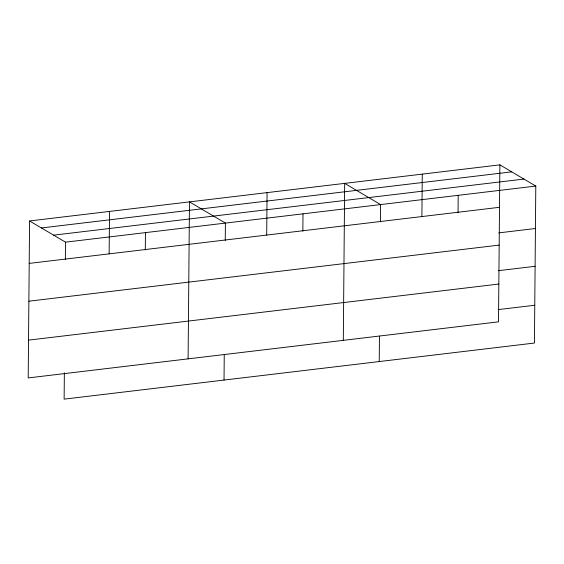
<?xml version="1.0" encoding="UTF-8"?>
<svg xmlns="http://www.w3.org/2000/svg" width="564" height="564" viewBox="0 0 564 564"><rect width="100%" height="100%" fill="white"/><g stroke="black" fill="none" stroke-linecap="round" stroke-linejoin="round"><path stroke-width="0.85" d="M29.568 220.954L28.2 377.929L498.505 321.84L499.873 164.864L29.568 220.954L65.495 242.16L535.8 186.071L534.432 343.046L64.127 399.136L64.359 372.769M65.346 259.482L65.495 242.16M109.148 253.856L109.522 211.415M145.293 249.951L145.449 232.629M188.101 358.859L189.476 201.884L225.403 223.09L225.247 240.412M224.028 380.065L224.253 354.58M266.702 235.068L267.075 192.627M302.847 231.155L303.002 213.834M343.307 340.346L344.674 183.37L380.601 204.577L380.446 221.906M379.227 361.559L379.452 336.066M421.9 216.555L422.274 174.114M458.046 212.649L458.201 195.327M41.426 227.955L511.731 171.858M53.643 235.16L523.942 179.07M29.201 263.395L499.5 207.305M498.809 232.876L535.426 228.512M28.87 301.19L499.175 245.1M498.477 270.678L535.102 266.307M28.531 340.134L498.837 284.044M498.139 309.615L534.757 305.251M499.873 164.864L535.8 186.071"/></g></svg>
